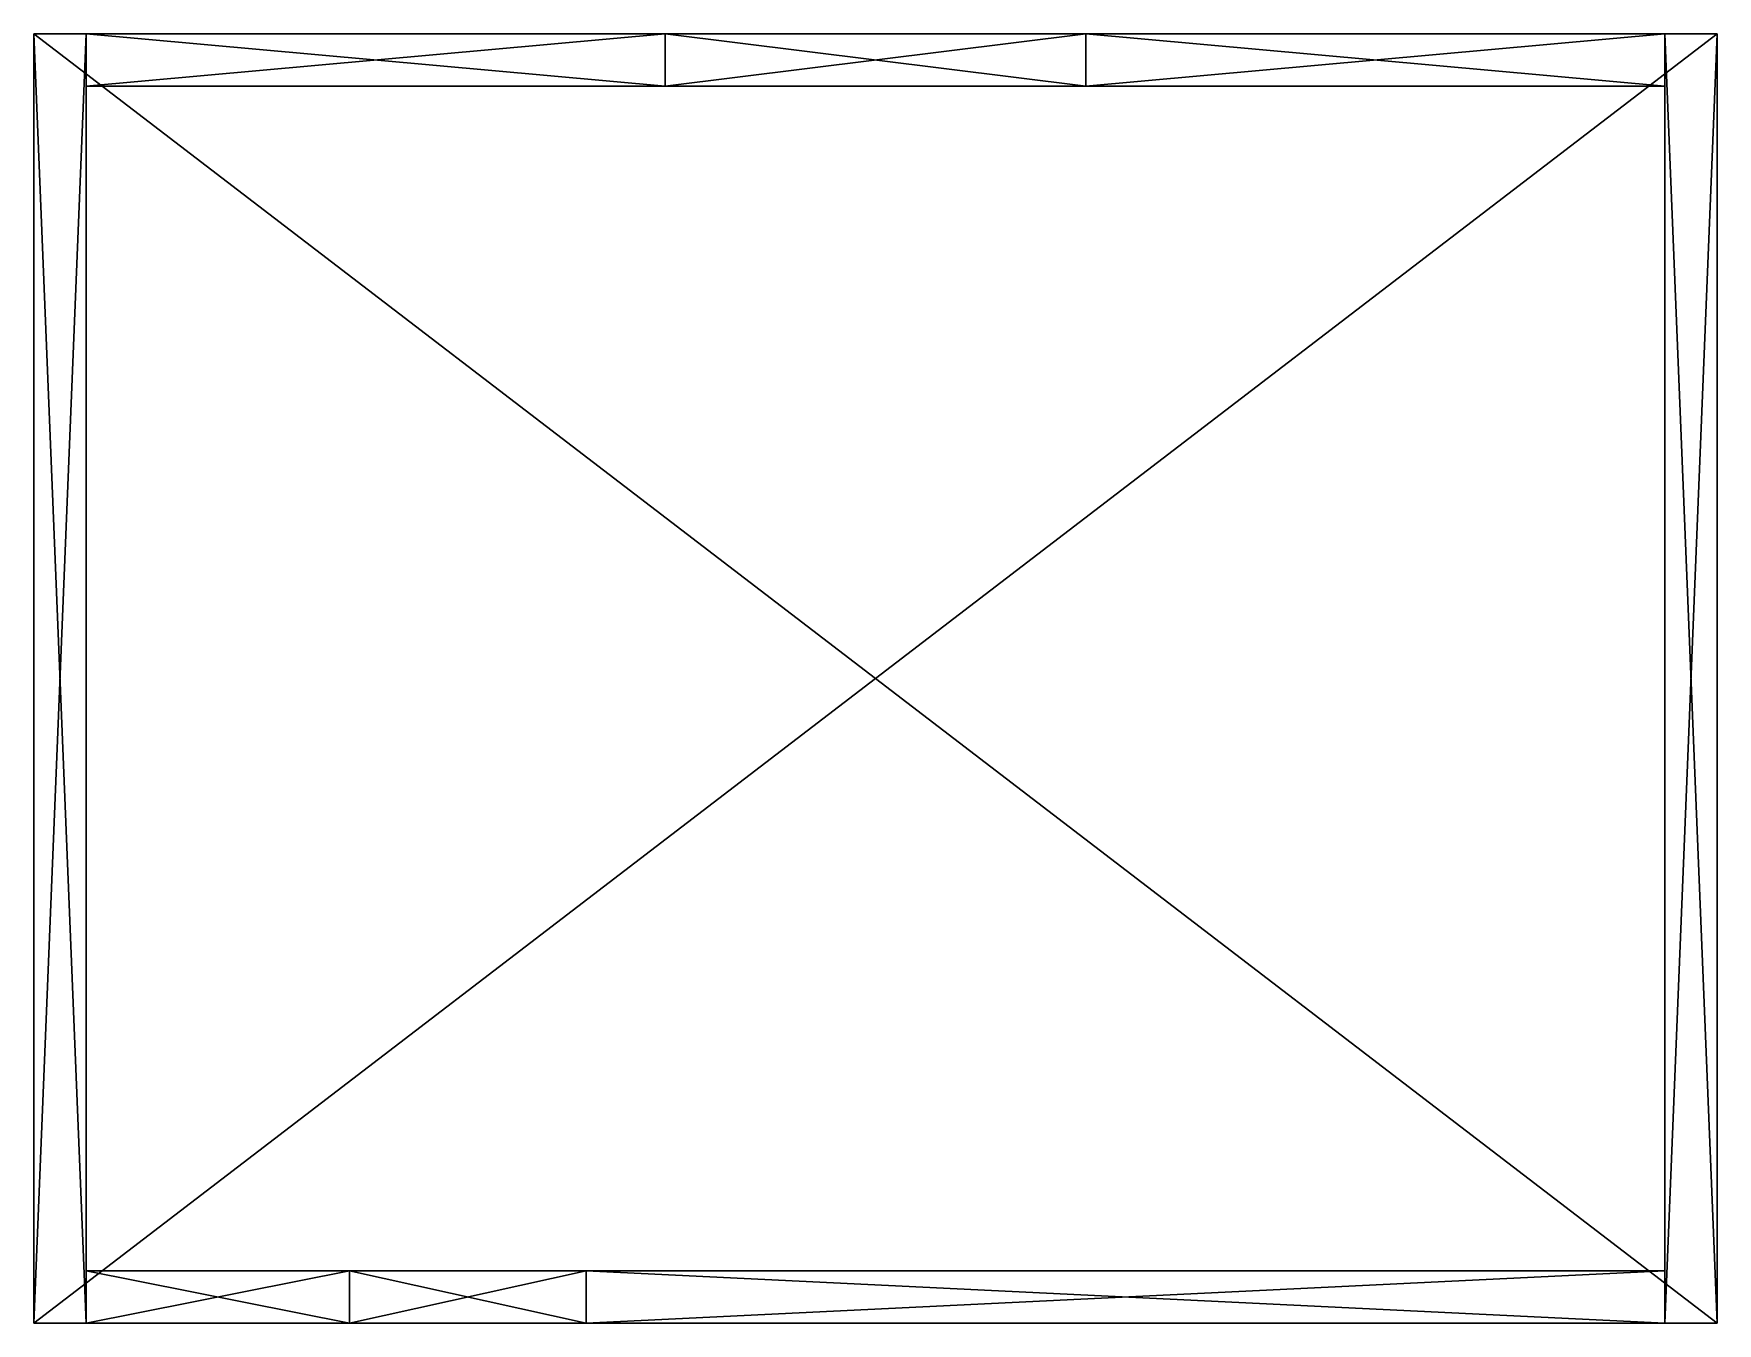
# Model space of a CAD drawing. Header units: millimetres. Extents: x -200 to 6200, y -200 to 4700.
import ezdxf

# ---------------------------------------------------------------- set-up
doc = ezdxf.new("R2010")
doc.units = ezdxf.units.MM
for name, color, linetype in [('tcad_ceiling', 7, 'Continuous'), ('tcad_floor', 7, 'Continuous'), ('tcad_wall_east_000', 7, 'Continuous'), ('tcad_wall_north_000', 7, 'Continuous'), ('tcad_wall_north_001', 7, 'Continuous'), ('tcad_wall_north_002', 7, 'Continuous'), ('tcad_wall_north_003', 7, 'Continuous'), ('tcad_wall_south_000', 7, 'Continuous'), ('tcad_wall_south_001', 7, 'Continuous'), ('tcad_wall_south_002', 7, 'Continuous'), ('tcad_wall_west_000', 7, 'Continuous')]:
    doc.layers.add(name, color=color, linetype=linetype)

msp = doc.modelspace()

# ---------------------------------------------------------------- linework, layer by layer
at = {"layer": 'tcad_ceiling'}
for points in [[(-200, -200, 3150), (-200, 4700, 3150), (-200, -200, 3000)], [(-200, -200, 3000), (-200, 4700, 3150), (-200, 4700, 3000)], [(-200, 4700, 3000), (6200, -200, 3000), (-200, -200, 3000)], [(-200, -200, 3150), (6200, 4700, 3150), (-200, 4700, 3150)], [(6200, -200, 3150), (6200, 4700, 3150), (-200, -200, 3150)], [(-200, 4700, 3150), (6200, 4700, 3150), (-200, 4700, 3000)], [(6200, 4700, 3000), (6200, -200, 3000), (-200, 4700, 3000)], [(-200, 4700, 3000), (6200, 4700, 3150), (6200, 4700, 3000)], [(6200, 4700, 3000), (6200, -200, 3150), (6200, -200, 3000)], [(6200, 4700, 3150), (6200, -200, 3150), (6200, 4700, 3000)], [(6200, -200, 3000), (-200, -200, 3150), (-200, -200, 3000)], [(6200, -200, 3150), (-200, -200, 3150), (6200, -200, 3000)]]:
    msp.add_3dface(points, dxfattribs=at)
at = {"layer": 'tcad_floor'}
for points in [[(-200, -200), (-200, 4700), (-200, -200, -150)], [(-200, -200, -150), (-200, 4700), (-200, 4700, -150)], [(-200, 4700, -150), (6200, -200, -150), (-200, -200, -150)], [(-200, -200), (6200, 4700), (-200, 4700)], [(6200, -200), (6200, 4700), (-200, -200)], [(-200, 4700), (6200, 4700), (-200, 4700, -150)], [(6200, 4700, -150), (6200, -200, -150), (-200, 4700, -150)], [(-200, 4700, -150), (6200, 4700), (6200, 4700, -150)], [(6200, 4700, -150), (6200, -200), (6200, -200, -150)], [(6200, 4700), (6200, -200), (6200, 4700, -150)], [(6200, -200, -150), (-200, -200), (-200, -200, -150)], [(6200, -200), (-200, -200), (6200, -200, -150)]]:
    msp.add_3dface(points, dxfattribs=at)
at = {"layer": 'tcad_wall_east_000'}
for points in [[(6000, -200, 3000), (6000, 4700, 3000), (6000, -200)], [(6000, -200), (6000, 4700, 3000), (6000, 4700)], [(6000, 4700), (6200, -200), (6000, -200)], [(6000, -200, 3000), (6200, 4700, 3000), (6000, 4700, 3000)], [(6200, -200, 3000), (6200, 4700, 3000), (6000, -200, 3000)], [(6000, 4700, 3000), (6200, 4700, 3000), (6000, 4700)], [(6200, 4700), (6200, -200), (6000, 4700)], [(6000, 4700), (6200, 4700, 3000), (6200, 4700)], [(6200, 4700), (6200, -200, 3000), (6200, -200)], [(6200, 4700, 3000), (6200, -200, 3000), (6200, 4700)], [(6200, -200), (6000, -200, 3000), (6000, -200)], [(6200, -200, 3000), (6000, -200, 3000), (6200, -200)]]:
    msp.add_3dface(points, dxfattribs=at)
at = {"layer": 'tcad_wall_north_000'}
for points in [[(0, 4500, 3000), (0, 4700, 3000), (0, 4500)], [(0, 4500), (0, 4700, 3000), (0, 4700)], [(0, 4700), (2200, 4500), (0, 4500)], [(0, 4500, 3000), (2200, 4700, 3000), (0, 4700, 3000)], [(2200, 4500, 3000), (2200, 4700, 3000), (0, 4500, 3000)], [(0, 4700, 3000), (2200, 4700, 3000), (0, 4700)], [(2200, 4700), (2200, 4500), (0, 4700)], [(0, 4700), (2200, 4700, 3000), (2200, 4700)], [(2200, 4700), (2200, 4500, 3000), (2200, 4500)], [(2200, 4700, 3000), (2200, 4500, 3000), (2200, 4700)], [(2200, 4500), (0, 4500, 3000), (0, 4500)], [(2200, 4500, 3000), (0, 4500, 3000), (2200, 4500)]]:
    msp.add_3dface(points, dxfattribs=at)
at = {"layer": 'tcad_wall_north_001'}
for points in [[(2200, 4500, 900), (2200, 4700, 900), (2200, 4500)], [(2200, 4500), (2200, 4700, 900), (2200, 4700)], [(2200, 4700), (3800, 4500), (2200, 4500)], [(2200, 4500, 900), (3800, 4700, 900), (2200, 4700, 900)], [(3800, 4500, 900), (3800, 4700, 900), (2200, 4500, 900)], [(2200, 4700, 900), (3800, 4700, 900), (2200, 4700)], [(3800, 4700), (3800, 4500), (2200, 4700)], [(2200, 4700), (3800, 4700, 900), (3800, 4700)], [(3800, 4700), (3800, 4500, 900), (3800, 4500)], [(3800, 4700, 900), (3800, 4500, 900), (3800, 4700)], [(3800, 4500), (2200, 4500, 900), (2200, 4500)], [(3800, 4500, 900), (2200, 4500, 900), (3800, 4500)]]:
    msp.add_3dface(points, dxfattribs=at)
at = {"layer": 'tcad_wall_north_002'}
for points in [[(2200, 4500, 3000), (2200, 4700, 3000), (2200, 4500, 2100)], [(2200, 4500, 2100), (2200, 4700, 3000), (2200, 4700, 2100)], [(2200, 4700, 2100), (3800, 4500, 2100), (2200, 4500, 2100)], [(2200, 4500, 3000), (3800, 4700, 3000), (2200, 4700, 3000)], [(3800, 4500, 3000), (3800, 4700, 3000), (2200, 4500, 3000)], [(2200, 4700, 3000), (3800, 4700, 3000), (2200, 4700, 2100)], [(3800, 4700, 2100), (3800, 4500, 2100), (2200, 4700, 2100)], [(2200, 4700, 2100), (3800, 4700, 3000), (3800, 4700, 2100)], [(3800, 4700, 2100), (3800, 4500, 3000), (3800, 4500, 2100)], [(3800, 4700, 3000), (3800, 4500, 3000), (3800, 4700, 2100)], [(3800, 4500, 2100), (2200, 4500, 3000), (2200, 4500, 2100)], [(3800, 4500, 3000), (2200, 4500, 3000), (3800, 4500, 2100)]]:
    msp.add_3dface(points, dxfattribs=at)
at = {"layer": 'tcad_wall_north_003'}
for points in [[(3800, 4500, 3000), (3800, 4700, 3000), (3800, 4500)], [(3800, 4500), (3800, 4700, 3000), (3800, 4700)], [(3800, 4700), (6000, 4500), (3800, 4500)], [(3800, 4500, 3000), (6000, 4700, 3000), (3800, 4700, 3000)], [(6000, 4500, 3000), (6000, 4700, 3000), (3800, 4500, 3000)], [(3800, 4700, 3000), (6000, 4700, 3000), (3800, 4700)], [(6000, 4700), (6000, 4500), (3800, 4700)], [(3800, 4700), (6000, 4700, 3000), (6000, 4700)], [(6000, 4700), (6000, 4500, 3000), (6000, 4500)], [(6000, 4700, 3000), (6000, 4500, 3000), (6000, 4700)], [(6000, 4500), (3800, 4500, 3000), (3800, 4500)], [(6000, 4500, 3000), (3800, 4500, 3000), (6000, 4500)]]:
    msp.add_3dface(points, dxfattribs=at)
at = {"layer": 'tcad_wall_south_000'}
for points in [[(0, -200, 3000), (0, 0, 3000), (0, -200)], [(0, -200), (0, 0, 3000), (0, 0)], [(0, 0), (1000, -200), (0, -200)], [(0, -200, 3000), (1000, 0, 3000), (0, 0, 3000)], [(1000, -200, 3000), (1000, 0, 3000), (0, -200, 3000)], [(0, 0, 3000), (1000, 0, 3000), (0, 0)], [(1000, 0), (1000, -200), (0, 0)], [(0, 0), (1000, 0, 3000), (1000, 0)], [(1000, 0), (1000, -200, 3000), (1000, -200)], [(1000, 0, 3000), (1000, -200, 3000), (1000, 0)], [(1000, -200), (0, -200, 3000), (0, -200)], [(1000, -200, 3000), (0, -200, 3000), (1000, -200)]]:
    msp.add_3dface(points, dxfattribs=at)
at = {"layer": 'tcad_wall_south_001'}
for points in [[(1000, -200, 3000), (1000, 0, 3000), (1000, -200, 2100)], [(1000, -200, 2100), (1000, 0, 3000), (1000, 0, 2100)], [(1000, 0, 2100), (1900, -200, 2100), (1000, -200, 2100)], [(1000, -200, 3000), (1900, 0, 3000), (1000, 0, 3000)], [(1900, -200, 3000), (1900, 0, 3000), (1000, -200, 3000)], [(1000, 0, 3000), (1900, 0, 3000), (1000, 0, 2100)], [(1900, 0, 2100), (1900, -200, 2100), (1000, 0, 2100)], [(1000, 0, 2100), (1900, 0, 3000), (1900, 0, 2100)], [(1900, 0, 2100), (1900, -200, 3000), (1900, -200, 2100)], [(1900, 0, 3000), (1900, -200, 3000), (1900, 0, 2100)], [(1900, -200, 2100), (1000, -200, 3000), (1000, -200, 2100)], [(1900, -200, 3000), (1000, -200, 3000), (1900, -200, 2100)]]:
    msp.add_3dface(points, dxfattribs=at)
at = {"layer": 'tcad_wall_south_002'}
for points in [[(1900, -200, 3000), (1900, 0, 3000), (1900, -200)], [(1900, -200), (1900, 0, 3000), (1900, 0)], [(1900, 0), (6000, -200), (1900, -200)], [(1900, -200, 3000), (6000, 0, 3000), (1900, 0, 3000)], [(6000, -200, 3000), (6000, 0, 3000), (1900, -200, 3000)], [(1900, 0, 3000), (6000, 0, 3000), (1900, 0)], [(6000, 0), (6000, -200), (1900, 0)], [(1900, 0), (6000, 0, 3000), (6000, 0)], [(6000, 0), (6000, -200, 3000), (6000, -200)], [(6000, 0, 3000), (6000, -200, 3000), (6000, 0)], [(6000, -200), (1900, -200, 3000), (1900, -200)], [(6000, -200, 3000), (1900, -200, 3000), (6000, -200)]]:
    msp.add_3dface(points, dxfattribs=at)
at = {"layer": 'tcad_wall_west_000'}
for points in [[(-200, -200, 3000), (-200, 4700, 3000), (-200, -200)], [(-200, -200), (-200, 4700, 3000), (-200, 4700)], [(-200, 4700), (0, -200), (-200, -200)], [(-200, -200, 3000), (0, 4700, 3000), (-200, 4700, 3000)], [(0, -200, 3000), (0, 4700, 3000), (-200, -200, 3000)], [(-200, 4700, 3000), (0, 4700, 3000), (-200, 4700)], [(0, 4700), (0, -200), (-200, 4700)], [(-200, 4700), (0, 4700, 3000), (0, 4700)], [(0, 4700), (0, -200, 3000), (0, -200)], [(0, 4700, 3000), (0, -200, 3000), (0, 4700)], [(0, -200), (-200, -200, 3000), (-200, -200)], [(0, -200, 3000), (-200, -200, 3000), (0, -200)]]:
    msp.add_3dface(points, dxfattribs=at)

doc.saveas('drawing.dxf')
